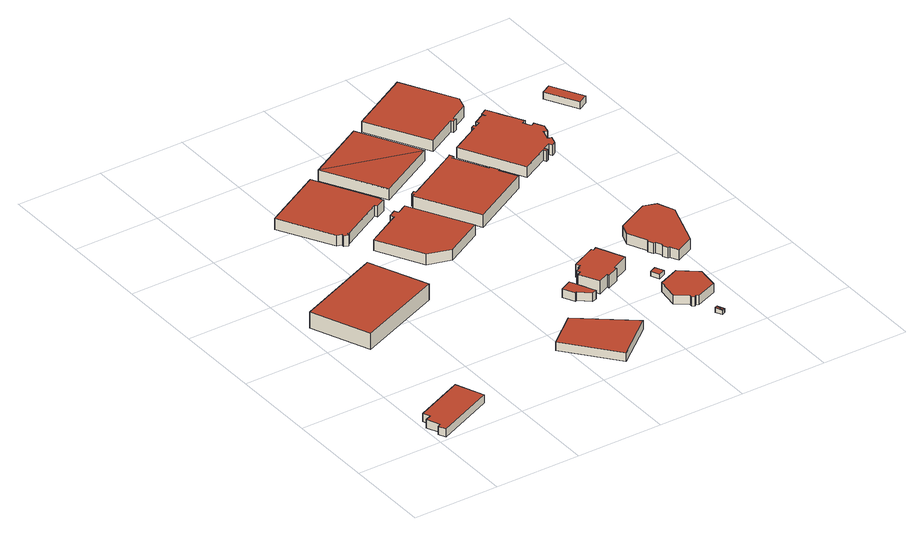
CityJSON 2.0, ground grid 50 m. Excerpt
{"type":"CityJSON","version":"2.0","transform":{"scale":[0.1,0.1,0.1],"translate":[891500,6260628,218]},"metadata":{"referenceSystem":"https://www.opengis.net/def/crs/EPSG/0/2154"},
"CityObjects":{
"building1":{"type":"Building","attributes":{"class":"Building"},"children":["building1-1"]},
"building1-1":{"type":"BuildingPart","parents":["building1"],"geometry":[{"type":"Solid","lod":"2.2","boundaries":[[[[0,1,2,3,4,5,6,7]],[[8,9,10,11,12,13,14,15]],[[15,14,6,7]],[[14,13,5,6]],[[13,12,4,5]],[[12,11,3,4]],[[11,10,2,3]],[[10,9,1,2]],[[9,8,0,1]],[[8,15,7,0]]]],"semantics":{"surfaces":[{"type":"GroundSurface"},{"type":"RoofSurface"},{"type":"WallSurface","on_footprint_edge":true}],"values":[[0,1,2,2,2,2,2,2,2,2]]}}]},
"building2":{"type":"Building","attributes":{"class":"Building"},"children":["building2-1"]},
"building2-1":{"type":"BuildingPart","parents":["building2"],"geometry":[{"type":"Solid","lod":"2.2","boundaries":[[[[16,17,18,19]],[[20,21,22,23]],[[23,22,18,19]],[[22,21,17,18]],[[21,20,16,17]],[[20,23,19,16]]]],"semantics":{"surfaces":[{"type":"GroundSurface"},{"type":"RoofSurface"},{"type":"WallSurface","on_footprint_edge":true}],"values":[[0,1,2,2,2,2]]}}]},
"building3":{"type":"Building","attributes":{"class":"Building"},"children":["building3-1"]},
"building3-1":{"type":"BuildingPart","parents":["building3"],"geometry":[{"type":"Solid","lod":"2.2","boundaries":[[[[24,25,26,27]],[[28,29,30,31]],[[31,30,26,27]],[[30,29,25,26]],[[29,28,24,25]],[[28,31,27,24]]]],"semantics":{"surfaces":[{"type":"GroundSurface"},{"type":"RoofSurface"},{"type":"WallSurface","on_footprint_edge":true}],"values":[[0,1,2,2,2,2]]}}]},
"building4":{"type":"Building","attributes":{"class":"Building"},"children":["building4-1"]},
"building4-1":{"type":"BuildingPart","parents":["building4"],"geometry":[{"type":"Solid","lod":"2.2","boundaries":[[[[32,33,34,35,36,37,38,39,40,41,42,43,44]],[[45,46,47,48,49,50,51,52,53,54,55,56,57]],[[57,56,43,44]],[[56,55,42,43]],[[55,54,41,42]],[[54,53,40,41]],[[53,52,39,40]],[[52,51,38,39]],[[51,50,37,38]],[[50,49,36,37]],[[49,48,35,36]],[[48,47,34,35]],[[47,46,33,34]],[[46,45,32,33]],[[45,57,44,32]]]],"semantics":{"surfaces":[{"type":"GroundSurface"},{"type":"RoofSurface"},{"type":"WallSurface","on_footprint_edge":true}],"values":[[0,1,2,2,2,2,2,2,2,2,2,2,2,2,2]]}}]},
"building5":{"type":"Building","attributes":{"class":"Building"},"children":["building5-1"]},
"building5-1":{"type":"BuildingPart","parents":["building5"],"geometry":[{"type":"Solid","lod":"2.2","boundaries":[[[[58,59,60,61,62,63,64,65,66]],[[67,68,69,70,71,72,73,74,75]],[[75,74,65,66]],[[74,73,64,65]],[[73,72,63,64]],[[72,71,62,63]],[[71,70,61,62]],[[70,69,60,61]],[[69,68,59,60]],[[68,67,58,59]],[[67,75,66,58]]]],"semantics":{"surfaces":[{"type":"GroundSurface"},{"type":"RoofSurface"},{"type":"WallSurface","on_footprint_edge":true}],"values":[[0,1,2,2,2,2,2,2,2,2,2]]}}]},
"building6":{"type":"Building","attributes":{"class":"Building"},"children":["building6-1"]},
"building6-1":{"type":"BuildingPart","parents":["building6"],"geometry":[{"type":"Solid","lod":"2.2","boundaries":[[[[76,77,78,79,80,81,82,83]],[[84,85,86,87,88,89,90,91]],[[91,90,82,83]],[[90,89,81,82]],[[89,88,80,81]],[[88,87,79,80]],[[87,86,78,79]],[[86,85,77,78]],[[85,84,76,77]],[[84,91,83,76]]]],"semantics":{"surfaces":[{"type":"GroundSurface"},{"type":"RoofSurface"},{"type":"WallSurface","on_footprint_edge":true}],"values":[[0,1,2,2,2,2,2,2,2,2]]}}]},
"building7":{"type":"Building","attributes":{"class":"Building"},"children":["building7-1"]},
"building7-1":{"type":"BuildingPart","parents":["building7"],"geometry":[{"type":"Solid","lod":"2.2","boundaries":[[[[92,93,94,95,96,97,98,99,100,101,102,103,104,105,106,107]],[[108,109,110,111,112,113,114,115,116,117,118,119,120,121,122,123]],[[123,122,106,107]],[[122,121,105,106]],[[121,120,104,105]],[[120,119,103,104]],[[119,118,102,103]],[[118,117,101,102]],[[117,116,100,101]],[[116,115,99,100]],[[115,114,98,99]],[[114,113,97,98]],[[113,112,96,97]],[[112,111,95,96]],[[111,110,94,95]],[[110,109,93,94]],[[109,108,92,93]],[[108,123,107,92]]]],"semantics":{"surfaces":[{"type":"GroundSurface"},{"type":"RoofSurface"},{"type":"WallSurface","on_footprint_edge":true}],"values":[[0,1,2,2,2,2,2,2,2,2,2,2,2,2,2,2,2,2]]}}]},
"building8":{"type":"Building","attributes":{"class":"Building"},"children":["building8-1"]},
"building8-1":{"type":"BuildingPart","parents":["building8"],"geometry":[{"type":"MultiSurface","lod":"2.2","boundaries":[[[124,125,126]],[[127,124,126]],[[128,129,130,131]],[[126,132,130,131]],[[132,133,129,130]],[[133,127,128,129]],[[127,126,131,128]]],"semantics":{"surfaces":[{"type":"RoofSurface","rf_azimuth":357.98,"rf_slope":0.131},{"type":"GroundSurface"},{"type":"WallSurface","on_footprint_edge":true}],"values":[0,0,1,2,2,2,2]}}]},
"building9":{"type":"Building","attributes":{"class":"Building"},"children":["building9-1"]},
"building9-1":{"type":"BuildingPart","parents":["building9"],"geometry":[{"type":"Solid","lod":"2.2","boundaries":[[[[134,135,136]],[[137,134,136]],[[138,139,140,141]],[[136,135,140,141]],[[135,134,139,140]],[[134,137,138,139]],[[137,136,141,138]]]],"semantics":{"surfaces":[{"type":"RoofSurface","rf_azimuth":338.84,"rf_slope":10},{"type":"GroundSurface"},{"type":"WallSurface","on_footprint_edge":true}],"values":[[0,0,1,2,2,2,2]]}}]},
"building10":{"type":"Building","attributes":{"class":"Building"},"children":["building10-1"]},
"building10-1":{"type":"BuildingPart","parents":["building10"],"geometry":[{"type":"Solid","lod":"2.2","boundaries":[[[[142,143,144,145,146,147,148,149,150,151,152,153,154,155,156]],[[157,158,159,160,161,162,163,164,165,166,167,168,169,170,171]],[[171,170,155,156]],[[170,169,154,155]],[[169,168,153,154]],[[168,167,152,153]],[[167,166,151,152]],[[166,165,150,151]],[[165,164,149,150]],[[164,163,148,149]],[[163,162,147,148]],[[162,161,146,147]],[[161,160,145,146]],[[160,159,144,145]],[[159,158,143,144]],[[158,157,142,143]],[[157,171,156,142]]]],"semantics":{"surfaces":[{"type":"GroundSurface"},{"type":"RoofSurface"},{"type":"WallSurface","on_footprint_edge":true}],"values":[[0,1,2,2,2,2,2,2,2,2,2,2,2,2,2,2,2]]}}]},
"building11":{"type":"Building","attributes":{"class":"Building"},"children":["building11-1"]},
"building11-1":{"type":"BuildingPart","parents":["building11"],"geometry":[{"type":"Solid","lod":"2.2","boundaries":[[[[172,173,174,175,176,177,178,179,180,181]],[[182,183,184,185,186,187,188,189,190,191]],[[191,190,180,181]],[[190,189,179,180]],[[189,188,178,179]],[[188,187,177,178]],[[187,186,176,177]],[[186,185,175,176]],[[185,184,174,175]],[[184,183,173,174]],[[183,182,172,173]],[[182,191,181,172]]]],"semantics":{"surfaces":[{"type":"GroundSurface"},{"type":"RoofSurface"},{"type":"WallSurface","on_footprint_edge":true}],"values":[[0,1,2,2,2,2,2,2,2,2,2,2]]}}]},
"building12":{"type":"Building","attributes":{"class":"Building"},"children":["building12-1"]},
"building12-1":{"type":"BuildingPart","parents":["building12"],"geometry":[{"type":"Solid","lod":"2.2","boundaries":[[[[192,193,194,195]],[[196,197,198,199]],[[199,198,194,195]],[[198,197,193,194]],[[197,196,192,193]],[[196,199,195,192]]]],"semantics":{"surfaces":[{"type":"GroundSurface"},{"type":"RoofSurface"},{"type":"WallSurface","on_footprint_edge":true}],"values":[[0,1,2,2,2,2]]}}]},
"building13":{"type":"Building","attributes":{"class":"Building"},"children":["building13-1"]},
"building13-1":{"type":"BuildingPart","parents":["building13"],"geometry":[{"type":"Solid","lod":"2.2","boundaries":[[[[200,201,202,203,204,205,206,207,208,209,210,211,212,213,214,215]],[[216,217,218,219,220,221,222,223,224,225,226,227,228,229,230,231]],[[231,230,214,215]],[[230,229,213,214]],[[229,228,212,213]],[[228,227,211,212]],[[227,226,210,211]],[[226,225,209,210]],[[225,224,208,209]],[[224,223,207,208]],[[223,222,206,207]],[[222,221,205,206]],[[221,220,204,205]],[[220,219,203,204]],[[219,218,202,203]],[[218,217,201,202]],[[217,216,200,201]],[[216,231,215,200]]]],"semantics":{"surfaces":[{"type":"GroundSurface"},{"type":"RoofSurface"},{"type":"WallSurface","on_footprint_edge":true}],"values":[[0,1,2,2,2,2,2,2,2,2,2,2,2,2,2,2,2,2]]}}]},
"building14":{"type":"Building","attributes":{"class":"Building"},"children":["building14-1"]},
"building14-1":{"type":"BuildingPart","parents":["building14"],"geometry":[{"type":"Solid","lod":"2.2","boundaries":[[[[232,233,234,235,236,237,238,239,240]],[[241,242,243,244,245,246,247,248,249]],[[249,248,239,240]],[[248,247,238,239]],[[247,246,237,238]],[[246,245,236,237]],[[245,244,235,236]],[[244,243,234,235]],[[243,242,233,234]],[[242,241,232,233]],[[241,249,240,232]]]],"semantics":{"surfaces":[{"type":"GroundSurface"},{"type":"RoofSurface"},{"type":"WallSurface","on_footprint_edge":true}],"values":[[0,1,2,2,2,2,2,2,2,2,2]]}}]},
"building15":{"type":"Building","attributes":{"class":"Building"},"children":["building15-1"]},
"building15-1":{"type":"BuildingPart","parents":["building15"],"geometry":[{"type":"Solid","lod":"2.2","boundaries":[[[[250,251,252,253,254,255,256,257,258,259,260,261,262,263,264,265,266,267,268,269,270,271,272,273,274,275,276,277,278,279,280,281,282,283,284,285,286,287]],[[288,289,290,291,292,293,294,295,296,297,298,299,300,301,302,303,304,305,306,307,308,309,310,311,312,313,314,315,316,317,318,319,320,321,322,323,324,325]],[[325,324,286,287]],[[324,323,285,286]],[[323,322,284,285]],[[322,321,283,284]],[[321,320,282,283]],[[320,319,281,282]],[[319,318,280,281]],[[318,317,279,280]],[[317,316,278,279]],[[316,315,277,278]],[[315,314,276,277]],[[314,313,275,276]],[[313,312,274,275]],[[312,311,273,274]],[[311,310,272,273]],[[310,309,271,272]],[[309,308,270,271]],[[308,307,269,270]],[[307,306,268,269]],[[306,305,267,268]],[[305,304,266,267]],[[304,303,265,266]],[[303,302,264,265]],[[302,301,263,264]],[[301,300,262,263]],[[300,299,261,262]],[[299,298,260,261]],[[298,297,259,260]],[[297,296,258,259]],[[296,295,257,258]],[[295,294,256,257]],[[294,293,255,256]],[[293,292,254,255]],[[292,291,253,254]],[[291,290,252,253]],[[290,289,251,252]],[[289,288,250,251]],[[288,325,287,250]]]],"semantics":{"surfaces":[{"type":"GroundSurface"},{"type":"RoofSurface"},{"type":"WallSurface","on_footprint_edge":true}],"values":[[0,1,2,2,2,2,2,2,2,2,2,2,2,2,2,2,2,2,2,2,2,2,2,2,2,2,2,2,2,2,2,2,2,2,2,2,2,2,2,2]]}}]},
"building16":{"type":"Building","attributes":{"class":"MotorVehicleStation"},"children":["building16-1"]},
"building16-1":{"type":"BuildingPart","parents":["building16"],"geometry":[{"type":"Solid","lod":"2.2","boundaries":[[[[326,327,328,329]],[[330,331,332,333]],[[333,332,328,329]],[[332,331,327,328]],[[331,330,326,327]],[[330,333,329,326]]]],"semantics":{"surfaces":[{"type":"GroundSurface"},{"type":"RoofSurface"},{"type":"WallSurface","on_footprint_edge":true}],"values":[[0,1,2,2,2,2]]}}]}
},
"vertices":[
[6,131,17],[39,56,17],[22,47,17],[41,3,17],[376,152,17],[309,313,17],[24,187,17],[42,146,17],[6,131,66],[39,56,66],[22,47,66],[41,3,66],[376,152,66],[309,313,66],[24,187,66],[42,146,66],
[197,898,3],[698,1105,3],[556,1444,3],[58,1235,3],[197,898,99],[698,1105,99],[556,1444,99],[58,1235,99],
[1416,249,20],[1118,484,20],[942,338,20],[1175,54,20],[1416,249,73],[1118,484,73],[942,338,73],[1175,54,73],
[948,1892,30],[757,2238,30],[406,2046,30],[575,1740,30],[603,1733,30],[600,1717,30],[626,1710,30],[629,1726,30],[642,1723,30],[887,1859,30],[897,1843,30],[953,1874,30],[944,1890,30],[948,1892,95],[757,2238,95],[406,2046,95],[575,1740,95],[603,1733,95],[600,1717,95],[626,1710,95],[629,1726,95],[642,1723,95],[887,1859,95],[897,1843,95],[953,1874,95],[944,1890,95],
[706,1606,28],[848,1347,28],[982,1306,28],[1204,1428,28],[1013,1773,28],[953,1741,28],[942,1763,28],[901,1741,28],[912,1719,28],[706,1606,92],[848,1347,92],[982,1306,92],[1204,1428,92],[1013,1773,92],[953,1741,92],[942,1763,92],[901,1741,92],[912,1719,92],
[1343,589,31],[1370,601,31],[1354,634,31],[1337,671,31],[1304,741,31],[1237,707,31],[1271,639,31],[1279,643,31],[1343,589,82],[1370,601,82],[1354,634,82],[1337,671,82],[1304,741,82],[1237,707,82],[1271,639,82],[1279,643,82],
[1354,737,34],[1411,622,34],[1474,652,34],[1479,640,34],[1546,672,34],[1541,684,34],[1640,732,34],[1567,888,34],[1547,877,34],[1539,889,34],[1398,820,34],[1409,797,34],[1391,788,34],[1394,780,34],[1366,766,34],[1375,747,34],[1354,737,110],[1411,622,110],[1474,652,110],[1479,640,110],[1546,672,110],[1541,684,110],[1640,732,110],[1567,888,110],[1547,877,110],[1539,889,110],[1398,820,110],[1409,797,110],[1391,788,110],[1394,780,110],[1366,766,110],[1375,747,110],
[838,2283,97],[1030,1935,97],[1381,2129,96],[1188,2477,97],[1188,2477,33],[838,2283,33],[1030,1935,33],[1381,2129,33],[1030,1935,99],[838,2283,99],
[1795,146,75],[1778,136,78],[1797,100,72],[1815,109,70],[1815,109,46],[1795,146,46],[1778,136,46],[1797,100,46],
[1456,1993,23],[1470,2001,23],[1458,2022,23],[1444,2014,23],[1128,1839,23],[1122,1851,23],[1100,1839,23],[1107,1828,23],[1094,1821,23],[1285,1472,23],[1636,1665,23],[1581,1766,23],[1589,1772,23],[1563,1818,23],[1555,1812,23],[1456,1993,96],[1470,2001,96],[1458,2022,96],[1444,2014,96],[1128,1839,96],[1122,1851,96],[1100,1839,96],[1107,1828,96],[1094,1821,96],[1285,1472,96],[1636,1665,96],[1581,1766,96],[1589,1772,96],[1563,1818,96],[1555,1812,96],
[1899,432,35],[1797,513,35],[1676,461,35],[1659,335,35],[1727,284,35],[1723,267,35],[1737,257,35],[1750,267,35],[1763,257,35],[1884,305,35],[1899,432,89],[1797,513,89],[1676,461,89],[1659,335,89],[1727,284,89],[1723,267,89],[1737,257,89],[1750,267,89],[1763,257,89],[1884,305,89],
[1752,633,33],[1714,615,33],[1737,566,33],[1775,585,33],[1752,633,59],[1714,615,59],[1737,566,59],[1775,585,59],
[1912,649,35],[2015,699,35],[2103,964,35],[2062,1061,35],[1991,1085,35],[1895,1036,35],[1804,992,35],[1779,921,35],[1831,813,35],[1827,799,35],[1842,772,35],[1852,771,35],[1869,737,35],[1863,724,35],[1878,697,35],[1888,698,35],[1912,649,97],[2015,699,97],[2103,964,97],[2062,1061,97],[1991,1085,97],[1895,1036,97],[1804,992,97],[1779,921,97],[1831,813,97],[1827,799,97],[1842,772,97],[1852,771,97],[1869,737,97],[1863,724,97],[1878,697,97],[1888,698,97],
[1767,2341,36],[1789,2412,36],[1620,2715,36],[1269,2522,36],[1462,2172,36],[1638,2269,36],[1646,2256,36],[1670,2269,36],[1662,2283,36],[1767,2341,101],[1789,2412,101],[1620,2715,101],[1269,2522,101],[1462,2172,101],[1638,2269,101],[1646,2256,101],[1670,2269,101],[1662,2283,101],
[1968,1929,33],[1974,1927,33],[1988,1921,33],[2001,1967,33],[1973,2021,33],[1958,2013,33],[1952,2011,33],[1928,2054,33],[1934,2056,33],[1950,2064,33],[1904,2149,33],[1901,2148,33],[1876,2194,33],[1878,2195,33],[1843,2260,33],[1806,2240,33],[1816,2217,33],[1812,2215,33],[1804,2230,33],[1739,2194,33],[1748,2179,33],[1719,2164,33],[1712,2176,33],[1693,2165,33],[1700,2153,33],[1527,2057,33],[1717,1710,33],[1873,1793,33],[1882,1774,33],[1894,1781,33],[1887,1795,33],[1885,1800,33],[1926,1822,33],[1937,1803,33],[1959,1817,33],[1972,1862,33],[1956,1866,33],[1950,1868,33],[1968,1929,97],[1974,1927,97],[1988,1921,97],[2001,1967,97],[1973,2021,97],[1958,2013,97],[1952,2011,97],[1928,2054,97],[1934,2056,97],[1950,2064,97],[1904,2149,97],[1901,2148,97],[1876,2194,97],[1878,2195,97],[1843,2260,97],[1806,2240,97],[1816,2217,97],[1812,2215,97],[1804,2230,97],[1739,2194,97],[1748,2179,97],[1719,2164,97],[1712,2176,97],[1693,2165,97],[1700,2153,97],[1527,2057,97],[1717,1710,97],[1873,1793,97],[1882,1774,97],[1894,1781,97],[1887,1795,97],[1885,1800,97],[1926,1822,97],[1937,1803,97],[1959,1817,97],[1972,1862,97],[1956,1866,97],[1950,1868,97],
[2342,2095,40],[2242,2277,40],[2188,2247,40],[2288,2065,40],[2342,2095,83],[2242,2277,83],[2188,2247,83],[2288,2065,83]
]}
